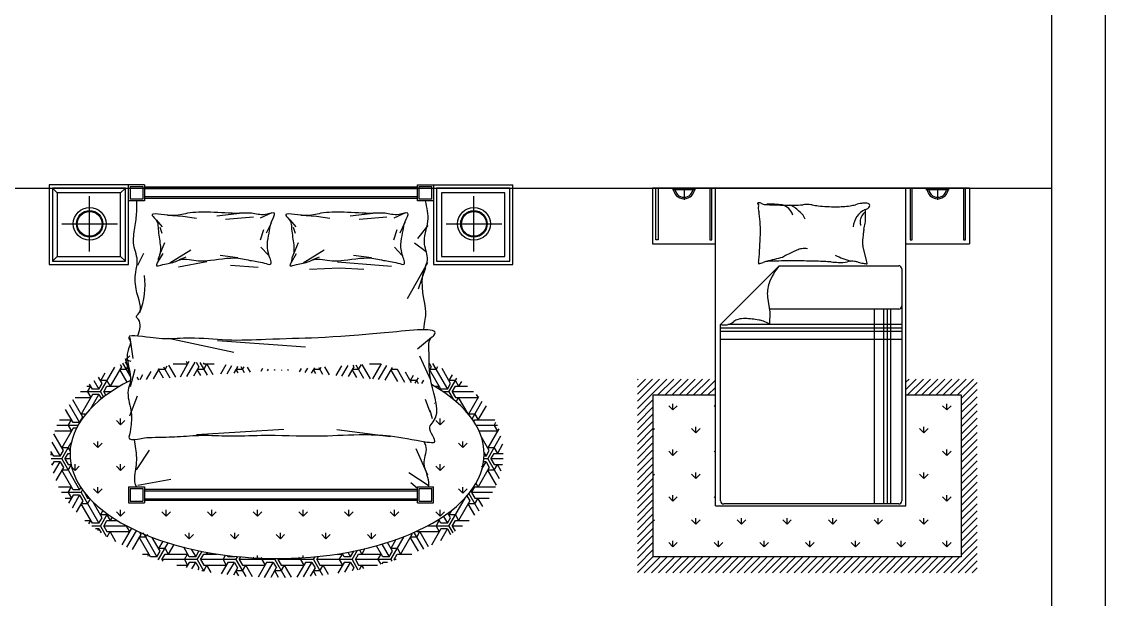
# Model space of a CAD drawing. Header units: inches. Extents: x 9.7 to 52.2, y 13.1 to 37.9.
# Drawn here: x 23.91 to 30.74, y 18.23 to 21.86 of the extents above; entities that cross this region are included whole.
import ezdxf

# ---------------------------------------------------------------- set-up
doc = ezdxf.new("R2010")
doc.units = ezdxf.units.IN
doc.header["$MEASUREMENT"] = 0
for name, color, linetype in [('02', 2, 'Continuous'), ('1', 1, 'Continuous'), ('8', 8, 'Continuous'), ('kadrbm', 4, 'Continuous')]:
    doc.layers.add(name, color=color, linetype=linetype)

# ---------------------------------------------------------------- blocks, each defined once
blk = doc.blocks.new('kadrbm')
at = {"layer": 'kadrbm', "color": 4}
blk.add_lwpolyline([(0, 0), (0, 24.7972), (21, 24.7972), (21, 0), (0, 0)], close=True, dxfattribs=at)
blk.add_lwpolyline([(20.6631, 0.3257), (20.6631, 24.4603), (0.3369, 24.4603), (0.3369, 0.3257), (20.6631, 0.3257)], dxfattribs=at)

msp = doc.modelspace()

# ---------------------------------------------------------------- hatches: boundary and pattern name
at = {"layer": '8'}
h = msp.add_hatch(dxfattribs=at)
h.set_pattern_fill('ESCHER', color=256, scale=0.008, style=0)
h.set_pattern_definition([(60, (38.18642, -1.795), (-0.2438403, 2e-07), [0.22352, -0.02032]), (180, (38.18642, -1.795), (0.12192, -0.211172), [0.22352, -0.02032]), (300, (38.18642, -1.795), (0.2438403, 2e-07), [0.22352, -0.02032]), (60, (38.20674, -1.795), (-0.2438403, 2e-07), [0.04064, -0.2032]), (300, (38.20674, -1.795), (0.2438403, 2e-07), [0.04064, -0.2032]), (60, (38.17626, -1.7774), (-0.2438403, 2e-07), [0.04064, -0.2032]), (180, (38.17626, -1.7774), (0.12192, -0.211172), [0.04064, -0.2032]), (300, (38.17626, -1.81259), (0.2438403, 2e-07), [0.04064, -0.2032]), (180, (38.17626, -1.81259), (0.12192, -0.211172), [0.04064, -0.2032]), (60, (38.10514, -1.795), (-0.2438403, 2e-07), [0.04064, -0.2032]), (300, (38.10514, -1.795), (0.2438403, 2e-07), [0.04064, -0.2032]), (60, (38.22706, -1.86538), (-0.2438403, 2e-07), [0.04064, -0.2032]), (180, (38.22706, -1.86538), (0.12192, -0.211172), [0.04064, -0.2032]), (300, (38.22706, -1.7246), (0.2438403, 2e-07), [0.04064, -0.2032]), (180, (38.22706, -1.7246), (0.12192, -0.211172), [0.04064, -0.2032]), (0, (38.22706, -1.7598), (-0.12192, 0.211172), [0.14224, -0.1016]), (0, (38.22706, -1.83019), (-0.12192, 0.211172), [0.14224, -0.1016]), (120, (38.19658, -1.7422), (-0.2438403, -2e-07), [0.14224, -0.1016]), (120, (38.13562, -1.7774), (-0.2438403, -2e-07), [0.14224, -0.1016]), (240, (38.13562, -1.81259), (0.1219203, -0.2111718), [0.14224, -0.1016]), (240, (38.19658, -1.84778), (0.1219203, -0.2111718), [0.14224, -0.1016])])
edge = h.paths.add_edge_path()
edge.add_spline(control_points=[(24.5699, 19.725), (24.5565, 19.7186), (24.5433, 19.712), (24.4941, 19.6865), (24.4595, 19.6664), (24.3942, 19.6241), (24.3634, 19.6018), (24.3062, 19.5549), (24.2796, 19.5303), (24.2377, 19.4856), (24.2212, 19.4661), (24.191, 19.4258), (24.1772, 19.4051), (24.1547, 19.3659), (24.1455, 19.3476), (24.1294, 19.3104), (24.1225, 19.2915), (24.1111, 19.2529), (24.1066, 19.2334), (24.1003, 19.1939), (24.0984, 19.174), (24.0977, 19.1499), (24.0977, 19.1457), (24.0977, 19.1415), (24.0977, 19.1255), (24.0985, 19.1095), (24.102, 19.0775), (24.1045, 19.0616), (24.1113, 19.0302), (24.1154, 19.0146), (24.1254, 18.9838), (24.1311, 18.9686), (24.1441, 18.9387), (24.1513, 18.924), (24.1671, 18.8951), (24.1757, 18.8809), (24.1984, 18.8467), (24.2132, 18.827), (24.2454, 18.7888), (24.2627, 18.7703), (24.2997, 18.7345), (24.3193, 18.7172), (24.3608, 18.6837), (24.3826, 18.6676), (24.4417, 18.6273), (24.4805, 18.604), (24.5629, 18.5605), (24.6063, 18.5403), (24.6972, 18.503), (24.7446, 18.4858), (24.8428, 18.4549), (24.8936, 18.441), (24.9979, 18.4166), (25.0514, 18.4062), (25.1603, 18.3886), (25.2157, 18.3816), (25.3277, 18.3711), (25.3843, 18.3676), (25.4979, 18.3642), (25.5548, 18.3643), (25.6684, 18.3681), (25.7249, 18.3717), (25.8368, 18.3826), (25.8922, 18.3899), (26.0008, 18.4077), (26.0542, 18.4184), (26.1582, 18.4431), (26.2088, 18.4572), (26.3067, 18.4885), (26.3539, 18.5058), (26.4444, 18.5434), (26.4876, 18.5638), (26.5694, 18.6077), (26.608, 18.6311), (26.6801, 18.6809), (26.7136, 18.7073), (26.7657, 18.7548), (26.7857, 18.7751), (26.8227, 18.8171), (26.8397, 18.8389), (26.8672, 18.8794), (26.8784, 18.8979), (26.8984, 18.9358), (26.9072, 18.9552), (26.9223, 18.9947), (26.9285, 19.0149), (26.9383, 19.0557), (26.9418, 19.0764), (26.9459, 19.118), (26.9465, 19.139), (26.9448, 19.1808), (26.9425, 19.2016), (26.935, 19.2428), (26.9299, 19.2633), (26.917, 19.3034), (26.9092, 19.3231), (26.8912, 19.3617), (26.881, 19.3806), (26.8583, 19.4174), (26.8458, 19.4354), (26.8189, 19.4703), (26.8043, 19.4873), (26.7734, 19.5204), (26.757, 19.5364), (26.7126, 19.5763), (26.6833, 19.5994), (26.6209, 19.6434), (26.5877, 19.6643), (26.5291, 19.6973), (26.5048, 19.71), (26.4796, 19.7222)], knot_values=[5.474025, 5.474025, 5.474025, 5.474025, 5.513081, 5.513081, 5.622527, 5.622527, 5.731972, 5.731972, 5.841417, 5.841417, 5.921579, 5.921579, 6.00174, 6.00174, 6.068607, 6.068607, 6.135475, 6.135475, 6.202342, 6.202342, 6.26921, 6.26921, 6.283185, 6.283185, 6.283185, 6.336936, 6.336936, 6.390687, 6.390687, 6.444438, 6.444438, 6.498189, 6.498189, 6.55194, 6.55194, 6.605692, 6.605692, 6.684148, 6.684148, 6.762603, 6.762603, 6.841059, 6.841059, 6.919515, 6.919515, 7.044553, 7.044553, 7.16959, 7.16959, 7.294627, 7.294627, 7.419664, 7.419664, 7.544701, 7.544701, 7.669738, 7.669738, 7.794775, 7.794775, 7.919812, 7.919812, 8.044849, 8.044849, 8.169886, 8.169886, 8.294924, 8.294924, 8.419961, 8.419961, 8.544998, 8.544998, 8.670035, 8.670035, 8.795072, 8.795072, 8.920109, 8.920109, 9.007549, 9.007549, 9.094989, 9.094989, 9.165048, 9.165048, 9.235107, 9.235107, 9.305166, 9.305166, 9.375224, 9.375224, 9.445283, 9.445283, 9.515342, 9.515342, 9.585401, 9.585401, 9.655459, 9.655459, 9.725518, 9.725518, 9.795577, 9.795577, 9.865636, 9.865636, 9.935695, 9.935695, 10.04514, 10.04514, 10.154585, 10.154585, 10.228227, 10.228227, 10.228227, 10.228227], degree=3, periodic=0)
edge.add_spline(control_points=[(26.4796, 19.7222), (26.4802, 19.685), (26.4816, 19.6488), (26.4881, 19.6108)], knot_values=[2733.543738, 2733.543738, 2733.543738, 2733.543738, 2846.78737, 2846.78737, 2846.78737, 2846.78737], degree=3, periodic=0)
edge.add_spline(control_points=[(26.4881, 19.6108), (26.4892, 19.604), (26.4912, 19.5935), (26.4937, 19.5828), (26.4946, 19.579)], knot_values=[2846.78737, 2846.78737, 2846.78737, 2846.78737, 2866.941949, 2877.911846, 2877.911846, 2877.911846, 2877.911846], degree=3, periodic=0)
edge.add_ellipse((25.5218, 19.1415), major_axis=(-1.3041, 0), ratio=0.503644, start_angle=315.07989, end_angle=581.76239, ccw=False)
edge.add_spline(control_points=[(24.5984, 19.6053), (24.6017, 19.646), (24.5854, 19.6882), (24.5794, 19.7296)], knot_values=[361.925724, 361.925724, 361.925724, 361.925724, 485.727108, 485.727108, 485.727108, 485.727108], degree=3, periodic=0)
edge.add_spline(control_points=[(24.5794, 19.7296), (24.5762, 19.7281), (24.5731, 19.7266), (24.5699, 19.725)], knot_values=[5.464777, 5.464777, 5.464777, 5.464777, 5.474025, 5.474025, 5.474025, 5.474025], degree=3, periodic=0)
h = msp.add_hatch(dxfattribs=at)
h.set_pattern_fill('GRASS', color=256, scale=0.008, style=0)
h.set_pattern_definition([(90, (38.18642, -1.79499), (-0.143684, 0.143684), [0.0381, -0.249268]), (45, (38.18642, -1.795), (-0.1436841, 0.1436841), [0.0381, -0.1651]), (135, (38.18642, -1.795), (-0.1436841, -0.1436841), [0.0381, -0.1651])])
edge = h.paths.add_edge_path()
edge.add_line((26.5065, 18.9359), (26.5065, 18.8359))
edge.add_line((26.5065, 18.8359), (26.4065, 18.8359))
edge.add_line((26.4065, 18.8359), (26.4065, 18.8509))
edge.add_line((26.4065, 18.8509), (24.6865, 18.8509))
edge.add_line((24.6865, 18.8509), (24.6865, 18.8359))
edge.add_line((24.6865, 18.8359), (24.5865, 18.8359))
edge.add_line((24.5865, 18.8359), (24.5865, 18.9359))
edge.add_line((24.5865, 18.9359), (24.6361, 18.9359))
edge.add_spline(control_points=[(24.6361, 18.9359), (24.6243, 18.9539), (24.625, 19.0173), (24.6468, 19.1184), (24.6278, 19.1948), (24.6238, 19.2328)], knot_values=[122.733217, 122.733217, 122.733217, 122.733217, 198.882481, 313.444772, 427.937493, 427.937493, 427.937493, 427.937493], degree=3, periodic=0)
edge.add_spline(control_points=[(24.6238, 19.2328), (24.6036, 19.2317), (24.5842, 19.2341), (24.5886, 19.2475), (24.5957, 19.2693), (24.6036, 19.326), (24.6085, 19.4256), (24.5703, 19.5197), (24.5955, 19.581), (24.5981, 19.6017), (24.5984, 19.6053)], knot_values=[5139.078699, 5139.078699, 5139.078699, 5139.078699, 5181.27175, 5181.27175, 5181.27175, 5250.175015, 5351.76263, 5479.868986, 5532.22353, 5543.197474, 5543.197474, 5543.197474, 5543.197474], degree=3, periodic=0)
edge.add_ellipse((25.5218, 19.1415), major_axis=(-1.3041, 0), ratio=0.503644, start_angle=315.07989, end_angle=581.76239)
edge.add_spline(control_points=[(26.4946, 19.579), (26.5141, 19.4978), (26.5603, 19.3932), (26.459, 19.2993), (26.55, 19.2062), (26.4791, 19.2159), (26.454, 19.2197), (26.4479, 19.2207)], knot_values=[2877.911846, 2877.911846, 2877.911846, 2877.911846, 3112.772689, 3152.697048, 3250.413088, 3296.942129, 3312.402957, 3312.402957, 3312.402957, 3312.402957], degree=3, periodic=0)
edge.add_spline(control_points=[(26.4479, 19.2207), (26.4494, 19.2122), (26.476, 19.1724), (26.4288, 19.0921), (26.4733, 19.0086), (26.4783, 18.9559), (26.478, 18.9359)], knot_values=[129.461221, 129.461221, 129.461221, 129.461221, 156.85114, 259.907996, 360.002341, 420.724823, 420.724823, 420.724823, 420.724823], degree=3, periodic=0)
edge.add_line((26.478, 18.9359), (26.5065, 18.9359))
h = msp.add_hatch(dxfattribs=at)
h.set_pattern_fill('ANSI31', color=256, scale=0.01, style=0)
h.set_pattern_definition([(45, (37.785134, -1.55838), (-0.02245064, 0.02245064), [])])
h.paths.add_polyline_path([(29.93, 18.3951), (29.93, 19.614), (29.4822, 19.614), (29.4822, 19.514), (29.83, 19.514), (29.83, 18.4951), (27.891, 18.4951), (27.891, 19.514), (28.2822, 19.514), (28.2822, 19.614), (27.791, 19.614), (27.791, 18.3951)])
h = msp.add_hatch(dxfattribs=at)
h.set_pattern_fill('GRASS', color=256, scale=0.008, style=0)
h.set_pattern_definition([(90, (37.78513, -1.55838), (-0.143684, 0.143684), [0.0381, -0.249268]), (45, (37.78513, -1.55838), (-0.1436841, 0.1436841), [0.0381, -0.1651]), (135, (37.78513, -1.55838), (-0.1436841, -0.1436841), [0.0381, -0.1651])])
h.paths.add_polyline_path([(29.83, 18.4951), (29.83, 19.514), (29.4822, 19.514), (29.4822, 18.8159), (28.2822, 18.8159), (28.2822, 19.514), (27.891, 19.514), (27.891, 18.4951)])

# ---------------------------------------------------------------- linework, layer by layer
at = {"layer": '02'}
for p, q in [((24.5965, 20.8259), (24.5965, 20.7459)), ((24.6765, 20.8259), (24.6765, 20.7459)), ((24.6865, 20.8359), (24.6865, 20.7359)), ((26.4065, 20.8209), (24.6865, 20.8209)), ((26.4065, 20.7359), (26.4065, 20.8359)), ((26.4165, 20.7459), (26.4165, 20.8259)), ((26.4965, 20.7459), (26.4965, 20.8259)), ((27.8853, 20.8159), (27.8853, 20.4659)), ((29.8822, 20.8159), (27.8853, 20.8159)), ((27.9075, 20.4898), (27.9075, 20.8159)), ((27.9206, 20.8159), (27.9206, 20.4898)), ((28.0845, 20.8159), (28.0845, 20.7412)), ((28.2469, 20.8159), (28.2469, 20.4898)), ((28.26, 20.4898), (28.26, 20.8159)), ((28.2822, 18.8159), (28.2822, 20.8159)), ((29.4822, 18.8159), (29.4822, 20.8159)), ((29.5083, 20.8159), (29.5083, 20.4898)), ((29.5214, 20.4898), (29.5214, 20.8159)), ((29.6814, 20.8159), (29.6814, 20.7412)), ((29.8438, 20.8159), (29.8438, 20.4898)), ((29.8569, 20.4898), (29.8569, 20.8159)), ((29.8822, 20.8159), (29.8822, 20.4659)), ((24.3415, 20.4159), (24.3415, 20.7659)), ((24.6765, 20.7459), (24.5965, 20.7459)), ((26.4065, 20.8109), (24.6865, 20.8109)), ((26.4065, 20.7609), (24.6865, 20.7609)), ((26.4065, 20.7509), (24.6865, 20.7509)), ((26.4965, 20.7459), (26.4165, 20.7459)), ((26.7615, 20.4159), (26.7615, 20.7659)), ((28.1567, 20.8042), (28.011, 20.8042)), ((29.7537, 20.8042), (29.608, 20.8042)), ((24.6865, 20.7359), (24.5865, 20.7359)), ((26.5065, 20.7359), (26.4065, 20.7359)), ((24.761, 20.616), (24.7989, 20.5727)), ((24.8313, 20.6448), (24.9287, 20.6394)), ((24.9287, 20.6394), (25.0134, 20.6268)), ((25.3037, 20.6574), (25.1414, 20.6394)), ((25.1973, 20.6214), (25.3722, 20.6358)), ((25.4894, 20.661), (25.4155, 20.6268)), ((25.6016, 20.616), (25.6394, 20.5727)), ((25.6719, 20.6448), (25.7692, 20.6394)), ((25.7692, 20.6394), (25.854, 20.6268)), ((26.1442, 20.6574), (25.982, 20.6394)), ((26.0379, 20.6214), (26.2128, 20.6358)), ((26.33, 20.661), (26.256, 20.6268)), ((24.1665, 20.5909), (24.5165, 20.5909)), ((24.7826, 20.5691), (24.7953, 20.5313)), ((25.4358, 20.5524), (25.4149, 20.4882)), ((25.4858, 20.5997), (25.4533, 20.5331)), ((25.6232, 20.5691), (25.6358, 20.5313)), ((26.2763, 20.5524), (26.2554, 20.4882)), ((26.3263, 20.5997), (26.2939, 20.5331)), ((26.4712, 20.5802), (26.4058, 20.4995)), ((26.5865, 20.5909), (26.9365, 20.5909)), ((24.7844, 20.398), (24.8151, 20.4736)), ((25.625, 20.398), (25.6557, 20.4736)), ((27.9206, 20.4898), (27.9075, 20.4898)), ((28.2469, 20.4898), (28.26, 20.4898)), ((29.5083, 20.4898), (29.5214, 20.4898)), ((29.8438, 20.4898), (29.8569, 20.4898)), ((24.645, 20.3305), (24.6835, 20.4073)), ((24.8454, 20.346), (24.978, 20.4269)), ((25.4679, 20.3948), (25.4204, 20.4436)), ((25.686, 20.346), (25.8186, 20.4269)), ((26.3084, 20.3948), (26.261, 20.4436)), ((26.4597, 20.415), (26.3866, 20.4688)), ((27.8853, 20.4659), (28.2822, 20.4659)), ((29.2305, 20.3707), (29.2099, 20.4533)), ((29.4822, 20.4659), (29.8822, 20.4659)), ((24.7718, 20.3493), (24.8043, 20.4034)), ((25.0792, 20.3511), (24.9002, 20.3188)), ((24.907, 20.3656), (24.9485, 20.3836)), ((25.2748, 20.3764), (25.1631, 20.3908)), ((25.6124, 20.3493), (25.6448, 20.4034)), ((25.7476, 20.3656), (25.7891, 20.3836)), ((25.9029, 20.3514), (26.2421, 20.3255)), ((26.1154, 20.3764), (26.0036, 20.3908)), ((26.4691, 20.346), (26.3411, 20.1186)), ((29.238, 20.3407), (29.2305, 20.3707)), ((25.2288, 20.3305), (25.4019, 20.3188)), ((25.7263, 20.3065), (25.915, 20.3134)), ((25.915, 20.3134), (26.0673, 20.3047)), ((26.4558, 20.3151), (26.4097, 20.1807)), ((28.6833, 20.3273), (28.3143, 19.9576)), ((28.6833, 20.3273), (29.4364, 20.3273)), ((29.4564, 20.3073), (29.4564, 18.848)), ((28.6108, 20.1297), (28.6244, 20.0343)), ((29.4364, 20.0547), (28.6215, 20.0547)), ((28.6244, 20.0343), (28.6227, 19.9618)), ((29.2827, 20.0547), (29.2827, 18.828)), ((29.3406, 20.0547), (29.3406, 18.828)), ((29.3629, 20.0547), (29.3629, 18.828)), ((29.3851, 20.0547), (29.3851, 18.828)), ((28.3143, 18.848), (28.3143, 19.9576)), ((29.4564, 19.9346), (28.3143, 19.9346)), ((29.4564, 19.9569), (28.3602, 19.9569)), ((24.5939, 19.876), (24.6135, 19.7438)), ((24.8389, 19.8711), (25.2504, 19.783)), ((26.4948, 19.876), (26.4066, 19.8026)), ((29.4564, 19.9124), (28.3143, 19.9124)), ((29.4564, 19.8634), (28.3143, 19.8634)), ((25.1475, 19.8564), (25.7011, 19.8173)), ((24.5648, 19.7442), (24.5893, 19.6527)), ((24.5936, 19.7612), (24.567, 19.7346)), ((24.602, 19.7256), (24.567, 19.7349)), ((26.4899, 19.6068), (26.4213, 19.7585)), ((24.5988, 19.5676), (24.6282, 19.6753)), ((24.5939, 19.3818), (24.6429, 19.5091)), ((26.485, 19.4063), (26.4556, 19.4846)), ((26.5144, 19.4597), (26.5129, 19.4601)), ((26.4846, 19.4184), (26.4988, 19.3653)), ((25.0153, 19.2641), (25.564, 19.2984)), ((26.2351, 19.2494), (25.8971, 19.2935)), ((24.6373, 19.0436), (24.7181, 19.1665)), ((26.4712, 19.009), (26.3982, 19.1742)), ((24.6438, 18.9459), (24.8524, 18.9838)), ((26.4738, 18.9438), (26.3506, 19.0243)), ((24.5865, 18.9359), (24.6865, 18.9359)), ((24.5865, 18.9359), (24.5865, 18.8359)), ((24.5965, 18.9259), (24.6765, 18.9259)), ((24.5965, 18.9259), (24.5965, 18.8459)), ((24.6765, 18.9259), (24.6765, 18.8459)), ((24.6865, 18.9359), (24.6865, 18.8359)), ((24.6865, 18.9209), (26.4065, 18.9209)), ((24.6865, 18.9109), (26.4065, 18.9109)), ((26.3648, 18.9627), (26.4065, 18.928)), ((26.4065, 18.8359), (26.4065, 18.9359)), ((26.4065, 18.9359), (26.5065, 18.9359)), ((26.4165, 18.8459), (26.4165, 18.9259)), ((26.4165, 18.9259), (26.4965, 18.9259)), ((26.4965, 18.8459), (26.4965, 18.9259)), ((26.5065, 18.8359), (26.5065, 18.9359)), ((24.5865, 18.8359), (24.6865, 18.8359)), ((24.5965, 18.8459), (24.6765, 18.8459)), ((24.6865, 18.8609), (26.4065, 18.8609)), ((24.6865, 18.8509), (26.4065, 18.8509)), ((26.4065, 18.8359), (26.5065, 18.8359)), ((26.4165, 18.8459), (26.4965, 18.8459)), ((28.2822, 18.8159), (29.4822, 18.8159)), ((29.4364, 18.828), (28.3343, 18.828))]:
    msp.add_line(p, q, dxfattribs=at)
for points in [[(24.6865, 20.8359), (24.0865, 20.8359), (24.0865, 20.3359), (24.5865, 20.3359), (24.5865, 20.8359)], [(24.1365, 20.7859), (24.1065, 20.8159)], [(24.5365, 20.7859), (24.5665, 20.8159)], [(24.5965, 20.8259), (24.6765, 20.8259)], [(26.4065, 20.8359), (27.0065, 20.8359)], [(26.4165, 20.8259), (26.4965, 20.8259)], [(26.5065, 20.8359), (26.5065, 20.3359), (27.0065, 20.3359), (27.0065, 20.8359)], [(24.1365, 20.3859), (24.1065, 20.3559)], [(24.5365, 20.3859), (24.5665, 20.3559)], [(29.4822, 19.514), (29.83, 19.514), (29.83, 18.4951), (27.891, 18.4951), (27.891, 19.514), (28.2822, 19.514)]]:
    msp.add_lwpolyline(points, dxfattribs=at)
for points in [[(24.1065, 20.3559), (24.5665, 20.3559), (24.5665, 20.8159), (24.1065, 20.8159)], [(26.5265, 20.3559), (26.9865, 20.3559), (26.9865, 20.8159), (26.5265, 20.8159)], [(24.1365, 20.3859), (24.5365, 20.3859), (24.5365, 20.7859), (24.1365, 20.7859)], [(26.5565, 20.3859), (26.9565, 20.3859), (26.9565, 20.7859), (26.5565, 20.7859)]]:
    msp.add_lwpolyline(points, close=True, dxfattribs=at)
for centre, radius in [((24.3415, 20.5909), 0.1033), ((26.7615, 20.5909), 0.1033), ((24.3415, 20.5909), 0.0833), ((24.3415, 20.5909), 0.0783), ((26.7615, 20.5909), 0.0833), ((26.7615, 20.5909), 0.0783)]:
    msp.add_circle(centre, radius, dxfattribs=at)
for centre, radius, start, end in [((28.0845, 20.8159), 0.0674, 180, 0), ((28.0845, 20.8159), 0.0574, 180, 0), ((29.6814, 20.8159), 0.0674, 180, 0), ((29.6814, 20.8159), 0.0574, 180, 0), ((28.5488, 20.719), 0.00232, 160.43603, 281.89306), ((28.5499, 20.7186), 0.00342, 111.7883, 160.43603), ((28.5579, 20.6985), 0.0251, 94.30254, 111.7883), ((28.5502, 20.7126), 0.00428, 21.9904, 101.89306), ((28.5847, 20.6906), 0.0328, 158.57902, 188.13348), ((28.7958, 20.7208), 0.246, 188.13348, 192.10946), ((28.5397, 20.7083), 0.0156, 338.57902, 21.9904), ((28.5582, 20.6947), 0.0289, 59.34875, 94.30254), ((28.6004, 20.766), 0.0539, 239.34875, 264.74081), ((28.7684, 25.0388), 4.33, 267.71121, 269.17027), ((28.6271, 19.9464), 0.768, 84.28722, 91.5214), ((28.6763, 20.6152), 0.0992, 18.43965, 74.06476), ((28.7554, 22.2027), 1.4943, 268.09211, 270.57574), ((28.6677, 20.4898), 0.234, 62.76041, 69.13972), ((28.7617, 21.5817), 0.8732, 270.57574, 274.80185), ((28.7397, 20.6296), 0.0768, 51.61143, 62.76041), ((28.5441, 20.3828), 0.3916, 46.18849, 51.61143), ((28.859, 20.4229), 0.2897, 87.46141, 94.80185), ((28.8651, 20.5601), 0.1524, 79.81012, 87.46141), ((28.9857, 21.231), 0.5293, 259.81012, 263.9133), ((29.0408, 21.7477), 1.049, 263.9133, 270), ((29.0408, 21.3814), 0.6827, 270, 277.54685), ((29.0987, 20.9448), 0.2422, 277.54685, 285.74398), ((29.289, 20.5578), 0.1399, 117.20359, 174.36888), ((29.2471, 20.4183), 0.3048, 98.43719, 105.74398), ((29.226, 20.5604), 0.1611, 90, 98.43719), ((29.2223, 20.7163), 0.0342, 274.40021, 333.41948), ((28.7361, 20.6292), 0.4918, 0, 6.23237), ((29.226, 20.6311), 0.0904, 78.72762, 90), ((29.2411, 20.7069), 0.0131, 333.41948, 78.72762), ((28.3614, 20.6276), 0.1983, 7.6809, 12.10946), ((27.6531, 20.5321), 0.9131, 3.36875, 7.6809), ((28.6594, 20.5029), 0.2252, 39.03494, 46.18849), ((28.796, 20.6137), 0.0493, 28.31676, 39.03494), ((28.6632, 20.5421), 0.2002, 23.00277, 28.31676), ((29.2499, 20.6041), 0.0562, 161.2201, 180), ((29.3913, 20.556), 0.2056, 158.18508, 161.2201), ((29.3408, 20.5763), 0.1511, 154.64488, 158.18508), ((29.2518, 20.6184), 0.0526, 138.55709, 154.64488), ((29.2797, 20.5938), 0.0899, 126.26407, 138.55709), ((29.024, 20.6292), 0.204, 350.31563, 0), ((27.887, 20.5458), 0.6787, 358.36691, 3.36875), ((29.2853, 20.6041), 0.0915, 180, 194.68511), ((29.5277, 20.4898), 0.3171, 167.80162, 171.99495), ((28.3556, 20.7432), 0.882, 347.80162, 350.31563), ((14.9479, 21.2193), 13.6356, 356.49514, 356.94504), ((27.2008, 20.5654), 1.3652, 356.94504, 358.36691), ((29.2756, 20.4697), 0.0677, 177.33512, 194.04519), ((29.866, 20.4423), 0.6588, 171.99495, 177.33512), ((29.3701, 19.1133), 1.4323, 114.32653, 116.49848), ((28.9888, 19.9568), 0.5066, 110.67428, 114.32653), ((28.8304, 20.3766), 0.058, 94.08277, 110.67428), ((28.8456, 20.163), 0.2721, 86.4448, 94.08277), ((28.5727, 20.3463), 0.0193, 170.00164, 196.69777), ((28.2373, 20.4054), 0.3212, 350.00164, 356.49514), ((28.5554, 20.3411), 0.00132, 196.69777, 277.12039), ((28.5447, 20.4266), 0.0875, 277.12039, 286.22115), ((28.5477, 20.4163), 0.0767, 286.22115, 297.28412), ((28.6037, 20.3078), 0.0453, 102.86904, 117.28412), ((28.6261, 20.2098), 0.1459, 93.57397, 102.86904), ((29.5607, 16.8664), 3.6166, 103.69901, 105.35581), ((28.7573, 16.0096), 4.348, 90.14807, 91.84896), ((28.8705, 20.1153), 0.3126, 116.49848, 122.13498), ((28.7746, 14.6392), 5.7185, 89.02962, 90.28654), ((28.8145, 16.9952), 3.3622, 87.39037, 89.02962), ((28.9122, 19.1387), 1.2165, 85.38242, 87.39037), ((29.1233, 21.7514), 1.4048, 265.38242, 267.25093), ((29.3529, 21.061), 0.7387, 244.68893, 252.80176), ((29.0669, 20.578), 0.2301, 267.25093, 281.55856), ((29.1423, 20.2097), 0.1459, 83.56595, 101.55856), ((29.1452, 20.2357), 0.1197, 72.61359, 83.56595), ((29.2496, 20.5691), 0.2297, 252.61359, 260.5159), ((29.2564, 20.6096), 0.2708, 260.5159, 265.91706), ((29.2372, 20.3405), 0.000917, 265.91706, 14.04494), ((28.9721, 20.088), 0.3751, 140.35546, 159.85116), ((29.4364, 20.3073), 0.02, 0, 90), ((24.226, 20.2048), 0.4647, 338.35956, 7.52444), ((28.7891, 20.1552), 0.1801, 159.85116, 188.13558), ((29.4364, 20.0747), 0.02, 270, 0), ((28.4648, 19.8491), 0.1461, 88.21128, 105.71606), ((28.3417, 20.1043), 0.1493, 259.42554, 271.4043), ((28.3435, 20.0327), 0.0776, 271.4043, 288.04277), ((28.3388, 20.0471), 0.0928, 288.04277, 309.38607), ((28.4457, 19.9169), 0.0757, 105.71606, 129.38607), ((28.4514, 19.4213), 0.5741, 79.40554, 88.21128), ((28.5253, 19.8161), 0.1724, 70.05221, 79.40554), ((28.4533, 19.6179), 0.3833, 63.78283, 70.05221), ((28.3343, 18.848), 0.02, 180, 270), ((29.4364, 18.848), 0.02, 270, 0)]:
    msp.add_arc(centre, radius, start, end, dxfattribs=at)
msp.add_ellipse((25.5218, 19.1415), major_axis=(-1.3041, 0), ratio=0.503644, start_param=5.499181, end_param=10.153669, dxfattribs=at)
for points, knots in [([(24.6429, 19.8847), (24.6596, 19.9237), (24.668, 19.9762), (24.629, 20.0065), (24.6867, 20.0505), (24.6288, 20.1367), (24.6263, 20.2767), (24.6507, 20.3695), (24.6071, 20.4562), (24.6274, 20.5646), (24.6396, 20.6566), (24.6384, 20.7129), (24.638, 20.7359)], [977.304427, 977.304427, 977.304427, 977.304427, 1082.734676, 1111.452378, 1151.065834, 1397.518062, 1522.5831, 1567.332076, 1679.866207, 1790.462492, 1890.389377, 1959.105689, 1959.105689, 1959.105689, 1959.105689]), ([(26.446, 19.9244), (26.449, 19.9831), (26.4796, 20.0352), (26.4066, 20.2267), (26.4825, 20.3766), (26.429, 20.478), (26.4864, 20.6013), (26.4661, 20.6928), (26.4565, 20.7359)], [1016.475932, 1016.475932, 1016.475932, 1016.475932, 1193.291865, 1511.538782, 1572.223428, 1671.208534, 1817.306761, 1947.15998, 1947.15998, 1947.15998, 1947.15998]), ([(24.7762, 20.3819), (24.7902, 20.408), (24.7859, 20.476), (24.7714, 20.5485), (24.7708, 20.6103), (24.6952, 20.6715), (24.8699, 20.6307), (24.9431, 20.6582), (25.0299, 20.6656), (25.1386, 20.6649), (25.2481, 20.6531), (25.3679, 20.6624), (25.4291, 20.6375), (25.5268, 20.6752), (25.4802, 20.6006), (25.4743, 20.5203), (25.4435, 20.4443), (25.4999, 20.3234), (25.4177, 20.3548), (25.3662, 20.3558), (25.2528, 20.3865), (25.144, 20.3649), (25.0138, 20.3522), (24.9329, 20.381), (24.8744, 20.3487), (24.8314, 20.3421), (24.8013, 20.3343), (24.7499, 20.3194), (24.7781, 20.3567), (24.7724, 20.3749), (24.7762, 20.3819)], [0, 0, 0, 0, 88.867697, 188.363348, 226.486921, 273.986275, 393.015864, 497.00452, 567.675444, 642.494057, 825.954715, 900.773403, 989.479925, 1046.321769, 1101.587585, 1158.840818, 1310.259851, 1372.457049, 1411.127368, 1504.513651, 1553.207866, 1753.781951, 1828.677925, 1947.901917, 1984.533684, 2025.460189, 2071.975937, 2099.394642, 2131.677899, 2155.741713, 2155.741713, 2155.741713, 2155.741713]), ([(25.6167, 20.3819), (25.6308, 20.408), (25.6265, 20.476), (25.6119, 20.5485), (25.6114, 20.6103), (25.5358, 20.6715), (25.7104, 20.6307), (25.7837, 20.6582), (25.8704, 20.6656), (25.9792, 20.6649), (26.0887, 20.6531), (26.2085, 20.6624), (26.2696, 20.6375), (26.3674, 20.6752), (26.3207, 20.6006), (26.3149, 20.5203), (26.284, 20.4443), (26.3405, 20.3234), (26.2583, 20.3548), (26.2067, 20.3558), (26.0934, 20.3865), (25.9846, 20.3649), (25.8544, 20.3522), (25.7735, 20.381), (25.7149, 20.3487), (25.6719, 20.3421), (25.6418, 20.3343), (25.5904, 20.3194), (25.6187, 20.3567), (25.6129, 20.3749), (25.6167, 20.3819)], [0, 0, 0, 0, 88.867697, 188.363348, 226.486921, 273.986275, 393.015864, 497.00452, 567.675444, 642.494057, 825.954715, 900.773403, 989.479925, 1046.321769, 1101.587585, 1158.840818, 1310.259851, 1372.457049, 1411.127368, 1504.513651, 1553.207866, 1753.781951, 1828.677925, 1947.901917, 1984.533684, 2025.460189, 2071.975937, 2099.394642, 2131.677899, 2155.741713, 2155.741713, 2155.741713, 2155.741713]), ([(24.5886, 19.2475), (24.5957, 19.2693), (24.6036, 19.326), (24.6085, 19.4256), (24.5703, 19.5197), (24.6206, 19.6419), (24.5469, 19.7515), (24.6077, 19.8412), (24.5738, 19.8913), (24.7118, 19.8788), (24.8016, 19.8612), (25.0023, 19.8786), (25.2048, 19.8514), (25.6596, 19.8747), (25.8571, 19.8653), (26.5775, 19.944), (26.4749, 19.8609), (26.4825, 19.7483), (26.4713, 19.5872), (26.5633, 19.396), (26.459, 19.2993), (26.55, 19.2062), (26.3812, 19.2293), (26.2559, 19.2602), (26.0126, 19.2681), (25.746, 19.2487), (25.4696, 19.2663), (25.2286, 19.2516), (25.0526, 19.2647), (24.8979, 19.2502), (24.7798, 19.2477), (24.6905, 19.2466), (24.6475, 19.2327), (24.5827, 19.2296), (24.5886, 19.2475)], [0, 0, 0, 0, 68.903265, 170.490879, 298.597235, 350.951779, 552.280987, 612.883868, 635.675929, 695.496685, 865.537828, 1022.101748, 1255.09302, 1500.463915, 2301.271128, 2560.161934, 2584.098087, 2657.166165, 2866.941949, 3112.772689, 3152.697048, 3250.413088, 3296.942129, 3532.68546, 3727.444983, 3994.063485, 4345.171381, 4552.479971, 4717.500737, 4874.235943, 5013.887237, 5081.69798, 5124.835713, 5181.27175, 5181.27175, 5181.27175, 5181.27175]), ([(24.6361, 18.9359), (24.6243, 18.9539), (24.625, 19.0173), (24.6468, 19.1184), (24.6278, 19.1948), (24.6238, 19.2328)], [122.733217, 122.733217, 122.733217, 122.733217, 198.882481, 313.444772, 427.937493, 427.937493, 427.937493, 427.937493]), ([(26.478, 18.9359), (26.4783, 18.9559), (26.4733, 19.0086), (26.4288, 19.0921), (26.476, 19.1724), (26.4494, 19.2122), (26.4479, 19.2207)], [129.461221, 129.461221, 129.461221, 129.461221, 190.183703, 290.278049, 393.334905, 420.725301, 420.725301, 420.725301, 420.725301])]:
    msp.add_open_spline(points, degree=3, knots=knots, dxfattribs=at)
at = {"layer": '1'}
msp.add_line((10.0745, 20.8159), (30.4007, 20.8159), dxfattribs=at)

# ---------------------------------------------------------------- block references
at = {"layer": 'kadrbm'}
msp.add_blockref('kadrbm', (9.7376, 13.1005), dxfattribs=at)

doc.saveas('drawing.dxf')
